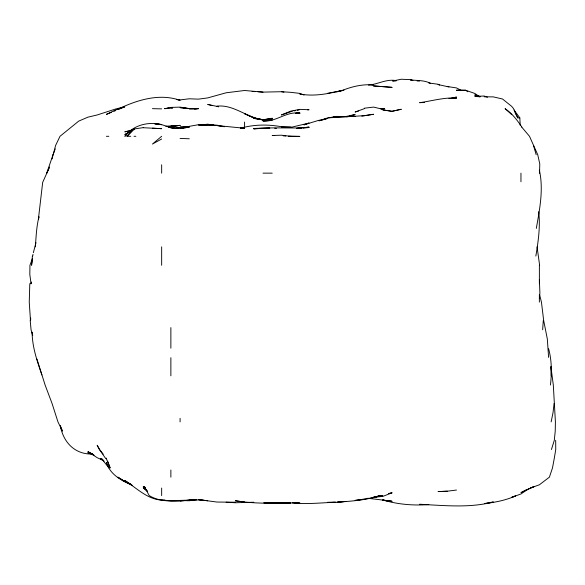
<?xml version="1.0" encoding="UTF-8"?>
<svg xmlns="http://www.w3.org/2000/svg" width="585" height="585" viewBox="0 0 585 585"><rect width="100%" height="100%" fill="white"/><g stroke="black" fill="none" stroke-linecap="round" stroke-linejoin="round"><path stroke-width="0.88" d="M550.434 385.04C551.86 372.945 551.83 360.521 548.591 348.704M35.312 246.848C36.182 236.793 36.402 226.446 39.034 216.699M542.661 329.764L543.282 320.551M32.402 256.062L31.561 265.276L32.431 259.579M539.377 298.365L539.889 292.909L539.377 279.652M554.09 403.467L553.022 412.674L551.143 421.887M535.845 256.062C538.273 241.371 540.43 226.607 538.697 211.675M30.749 318.876L30.478 320.551L29.25 302.123L29.798 283.696L31.056 283.696L31.312 282.021M30.683 318.035L30.208 320.551L31.056 329.764L32.68 335.571L32.263 332.251M32.68 256.062L33.016 254.387M33.352 252.713L35.992 242.658M52.153 158.908L53.03 154.718L55.268 148.861M536.306 228.421C539.663 209.276 543.699 189.503 539.377 170.162L539.553 173.145L539.779 163.932L537.739 154.718L529.498 136.298L521.718 127.084M53.198 154.718L55.59 145.504L60.006 136.298L78.741 121.095L87.955 117.154L97.168 114.974L115.596 109.007L123.94 107.018L119.055 108.656C137.789 99.779 159.646 93.147 180.085 100.327L176.509 99.443L180.085 99.903L189.299 98.785L198.512 99.136L207.719 97.907L226.146 92.781L244.574 90.492L263.001 92.116L281.422 91.713L290.635 92.313L299.849 93.388L304.039 95.048M551.428 449.529L554.309 440.315L555.231 431.101L555.406 421.887L553.315 385.04L550.887 366.612L551.26 375.826M38.924 217.532L38.383 219.207L42.683 182.359L49.586 167.003M53.03 154.718L46.741 173.145L48.921 168.538M32.38 258.767L29.945 265.276L29.813 274.489L31.056 283.696M106.382 458.15L105.848 458.742L99.399 449.529L97.168 445.243L99.589 449.529L103.245 454.172M130.748 136.298L127.018 136.298L134.023 128.985L143.23 127.64M127.018 136.298L134.023 129.066M161.657 136.298L152.444 144.056L161.657 139.011M126.93 134.682L124.81 136.298C133.417 124.978 148.261 121.329 161.657 124.685L154.959 123.94M129.058 133.073L130.477 131.998M528.752 488.636L520.957 493.981L511.743 497.308L515.604 495.875M130.952 131.055L124.81 134.55L130.952 131.537M526.332 489.74L520.957 492.643L534.478 486.376L530.171 488.124L539.377 484.789L549.395 477.17L552.481 467.956L554.214 458.742L555.75 449.529L555.677 440.315M515.604 495.941C505.945 500.182 495.4 502.383 484.943 503.524M111.406 112.327L106.382 114.389L115.596 109.995L124.81 106.777L117.98 109.629M113.921 111.296L115.596 110.609M391.979 492.848L388.63 493.572L391.979 492.848L382.766 496.416L373.552 497.272L382.766 495.627L373.552 497.36L379.892 495.59C366.312 500.16 351.76 501.155 337.538 502.142M304.039 124.81L318.277 120.473L327.49 118.47L321.626 120.196M364.338 108.656L355.124 112.027L358.473 111.048M304.039 124.839L309.063 123.04L292.12 127.084L281.422 126.733C269.429 124.517 256.917 124.429 244.991 127.084M319.11 120.883L327.666 117.87L336.704 116.963L355.124 116.32L345.911 116.627L347.585 116.7M451.445 98.485L456.468 97.051L450.604 98.573M301.524 94.573L299.849 94.024C314.233 96.73 328.799 93.71 342.752 90.229C352.579 86.441 362.941 83.947 373.552 84.979L371.877 85.088M349.267 116.137L355.124 114.528L345.911 116.495L336.704 116.415L328.148 117.87L364.338 115.669L373.552 114.272L361.83 116.115M132.342 129.936L124.81 131.837L129.833 130.989M336.704 91.918L343.958 90.229L327.49 93.329M333.384 117.329L336.704 116.605L333.304 117.329L335.848 116.839M382.766 109.081L384.696 108.656L380.44 108.656L382.766 109.278L373.552 107.092L364.338 108.218M175.895 128.342L180.085 127.457L174.22 128.422M181.847 128.488L183.617 128.137M185.379 127.786L188.918 127.084L180.085 128.437L189.299 127.084L180.085 128.254L170.871 127.844L168.553 127.084L175.895 128.393C168.546 128.466 162.425 123.201 154.959 123.881M292.31 111.201L281.422 114.967L290.635 111.15L299.849 109.366L309.063 109.753L307.388 109.768M293.984 110.894L295.659 110.587M297.334 110.28L299.015 109.973M484.943 503.473L493.316 501.967C472.402 507.487 450.355 505.981 429.01 504.804L419.613 504.314L424.637 504.467M452.278 98.551L456.468 97.805L448.929 98.58M268.025 120.203L263.001 119.859L253.7 117.87L244.574 113.709L253.744 117.87L263.001 119.823L272.208 118.287L263.001 119.823L253.788 118.367L263.001 119.991L268.859 120.218M194.564 109.102L197.203 108.656L189.299 108.817L198.512 108.708L190.842 108.656L180.085 107.625L189.299 108.656L180.085 107.128L170.871 107.413L165.562 108.656L172.546 107.947M364.338 499.283L355.124 500.409L373.552 497.718M205.211 124.839L206.885 124.576L200.187 124.89L206.885 124.495M195.156 499.853L189.299 500.753L178.41 500.475L196.831 499.861M240.384 127.808L244.574 127.186M186.747 126.85L185.05 127.084L198.512 124.707L210.234 124.912L203.536 124.876L207.719 124.795M301.524 128.049L298.174 128.393M303.198 127.83L309.063 127.084L299.849 127.991L301.524 127.903M194.322 499.853L180.085 500.87L189.299 500.307C175.997 500.935 161.05 502.895 149.204 495.59L144.283 486.376L145.336 487.795M447.254 491.195L438.041 491.59L447.254 491.203L456.468 490.047M201.862 124.883L207.719 124.174L215.258 125.519M170.871 126.36L180.085 125.351L168.144 126.631M368.528 85.147C377.851 84.306 386.451 78.77 396.162 80.598M186.834 127.004L180.085 127.128L189.299 126.499M269.7 120.21L263.001 119.859L272.208 118.923C252.098 123.852 237.079 103.852 216.933 106.17L218.49 106.792M170.871 126.258L180.085 125.482L165.847 126.192M165.007 500.036C149.146 501.235 137.292 488.438 124.81 480.512L130.952 484.424M337.538 502.127L345.911 501.447L336.704 502.281L327.49 502.383L335.022 502.23M449.763 98.558L456.468 98.024C443.898 97.337 431.898 100.978 419.613 102.675L424.637 102.514M252.113 91.567L255.462 91.574M259.645 128.546L253.788 128.875C272.171 126.894 290.628 128.7 309.063 127.53L303.198 127.823M335.863 502.237C321.362 502.705 306.781 504.526 292.31 502.8M253.788 502.237L235.36 502.749L226.146 502.215M240.384 128.393L244.574 128.269L216.933 125.541L220.282 126.104M192.648 499.882L189.299 499.978L198.512 499.97L207.719 500.702L206.044 500.504M295.659 113.373L299.849 113.271C286.708 110.821 276.171 122.199 263.001 121.037L272.208 120.21L263.001 119.859M201.862 124.941L198.512 125.029L207.719 124.634L216.933 125.168L224.472 126.733M235.36 502.215L216.933 502.047L198.512 499.612L204.37 500.307M183.354 127.084L186.754 127.011M396.06 80.949L392.637 81.015L401.193 79.246L410.399 79.626L412.952 80.459M180.085 500.789L170.871 500.884L161.657 500.058M428.827 504.592C413.281 505.711 397.749 504.453 382.766 499.941L391.979 501.667L382.766 500.19L391.979 501.213L367.687 498.237M417.134 81.015L419.613 81.015M152.444 108.656L161.657 108.868M514.997 112.495L517.798 117.87L519.824 117.87L520.211 125.409M281.422 127.084L290.635 127.252M106.382 136.298L108.832 136.298M134.023 136.298L135.866 136.298M290.255 136.298L299.849 136.393L288.485 136.181M263.001 173.145L272.208 173.145M484.102 96.796L493.316 96.883L502.53 98.997L511.743 106.433L513.564 108.656L517.798 117.87M274.723 135.559L272.208 135.493L281.422 135.208L290.54 136.298M180.085 138.418L189.299 138.784M294.825 502.808L299.849 503.012L263.835 502.793L290.635 502.932C272.2 503.378 253.612 503.736 235.36 500.775L244.574 501.996M143.23 127.713L161.657 128.685L152.444 128.173M479.919 96.744L474.888 96.466L484.102 95.998L487.451 97.249M283.191 135.837L285.838 136.012M257.97 91.75L263.001 92.116M274.723 128.283L276.398 128.415M170.871 107.786L172.663 107.962M428.827 83.011L438.041 84.233L439.576 85.074M479.919 96.349L474.888 95.589L476.57 96.291M447.254 86.514L456.468 87.925L460.958 90.229M92.145 454.04C74.726 454.465 63.239 442.187 60.321 425.697L62.434 431.101L57.952 421.887L52.058 403.467L45.111 385.04L36.95 359.073M211.909 125.183L213.583 125.556M221.956 126.382L223.638 126.66M207.719 124.539L209.393 124.824M438.041 84.554L448.929 86.938M281.422 91.713L283.937 92.174M211.909 105.505L207.719 104.444L218.49 106.711M412.103 80.357L410.399 79.918C417.01 80.657 424.315 80.108 430.363 83.26M92.978 454.391L87.955 452.973L92.145 453.806L87.955 452.424L94.097 455.24M281.422 126.733L282.482 127.084M103.135 460.373L97.168 457.682L87.955 451.627L93.329 454.56M102.624 459.839L100.364 458.742L104.123 461.119M131.72 485.002C121.066 480.526 110.075 474.355 106.382 462.538L108.964 467.956L101.636 458.742L102.997 459.825M477.96 96.284L474.888 94.712L478.077 96.43M131.72 484.928L124.81 481.236L132.488 485.521M480 96.964L474.888 93.483L465.682 90.258L456.468 90.229L465.682 90.258L467.803 91.765M146.776 490.544L143.23 487.839L147.179 491.159M511.743 114.638L505.074 108.656C512.109 113.417 517.198 120.122 521.871 127.084M145.073 488.219L143.23 486.376L147.164 490.983M514.047 110.075L519.824 117.87M106.382 458.742L110.148 467.956L107.677 461.251M41.893 374.934C37.126 361.12 32.263 347.059 32.109 332.273M533.527 145.504L536.167 154.718M539.589 294.738L541.447 302.123L543.677 320.551L547.326 338.978L548.591 357.398M537.067 246.848L539.619 265.276M539.377 265.276L539.377 283.696M539.377 294.73L539.377 302.123M520.957 173.145L520.957 181.76M244.574 122.06L244.574 126.426M180.085 418.334L180.085 421.887M170.871 327.6L170.871 348.185M170.871 357.698L170.871 375.826M170.871 470.004L170.871 477.17M161.657 164.773L161.657 173.145M161.657 246.848L161.657 265.276M161.657 488.051L161.657 495.59M134.023 128.985L134.023 129.804M401.193 109.278L391.979 111.362L382.766 109.885L391.979 111.26L401.193 109.278M168.443 108.115L164.392 108.656L168.443 108.174M299.849 128.056L296.5 128.415L299.849 128.056M299.849 113.044L295.659 113.263L299.849 113.044M269.7 128.159L253.788 128.451L269.7 128.159M391.979 87.348L373.552 85.922L391.979 87.348M214.424 125.424L207.719 124.444L214.424 125.446M124.81 481.513L117.877 477.17L124.81 481.535"/></g></svg>
